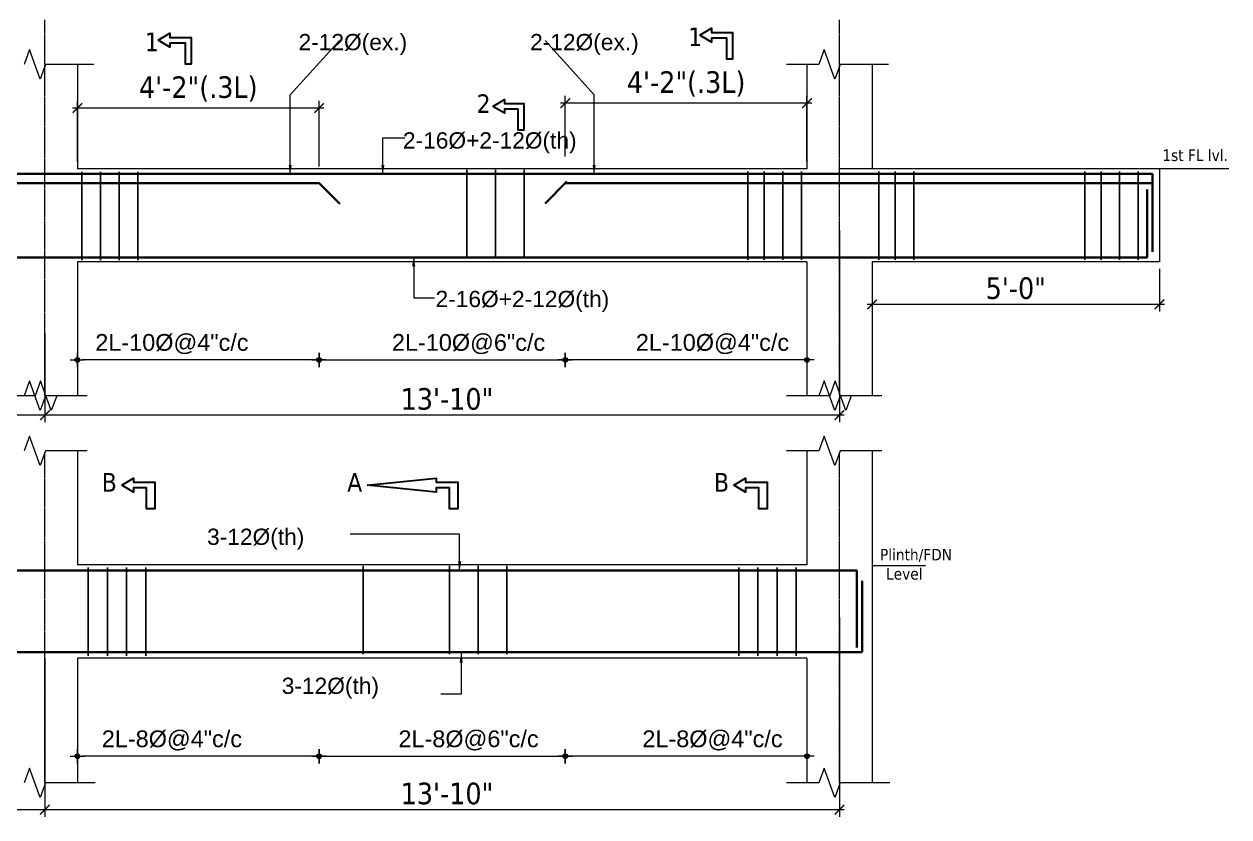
# Model space of a CAD drawing. Header units: inches. Extents: x 130993 to 274375, y -5108 to 103559.
# Drawn here: x 177906 to 178409, y 48058 to 48389 of the extents above; entities that cross this region are included whole.
import ezdxf

# ---------------------------------------------------------------- set-up
doc = ezdxf.new("R2010")
doc.units = ezdxf.units.IN
doc.header["$MEASUREMENT"] = 0
doc.header["$PDMODE"] = 2
doc.header["$PDSIZE"] = -3
doc.linetypes.add('CENTER2', pattern=[1.125, 0.75, -0.125, 0.125, -0.125])
for name, color, linetype, lineweight in [('Cen line', 5, 'CENTER2', 9), ('DIM', 5, 'Continuous', 9), ('DIMENSION', 142, 'Continuous', 20), ('HATCH', 9, 'Continuous', 9), ('LINE', 1, 'Continuous', 15), ('PLAN Stairs', 156, 'Continuous', 25), ('REN-1', 7, 'Continuous', 35), ('TEXT', 181, 'Continuous', 13), ('wall', 1, 'Continuous', 30)]:
    doc.layers.add(name, color=color, linetype=linetype, lineweight=lineweight)
doc.layers.add('STIRRUPS', color=7, linetype='Continuous')
doc.styles.add('Arial', font='arial.ttf', dxfattribs={"width": 0.8, "height": 200})
doc.styles.add('ramon', font='arial.ttf', dxfattribs={"height": 7})
doc.styles.add('TAHOMA', font='tahoma.ttf', dxfattribs={"height": 9})
doc.dimstyles.new('1-4', dxfattribs={"dimscale": 0, "dimtxt": 8, "dimasz": 4, "dimexe": 3, "dimexo": 3, "dimgap": 2, "dimtad": 1, "dimdec": 0, "dimlfac": 0.5, "dimzin": 3, "dimdsep": 46, "dimlunit": 4, "dimtxsty": 'TAHOMA', "dimblk1": 'ARCHTICK', "dimblk2": 'ARCHTICK', "dimsah": 1, "dimcen": 0, "dimdle": 2, "dimclrd": 6, "dimclre": 6, "dimclrt": 7, "dimadec": 0, "dimazin": 0, "dimtfac": 0.333333, "dimtdec": 0, "dimtmove": 1, "dimatfit": 2, "dimfxl": 1, "dimtolj": 1, "dimtzin": 0, "dimlwd": -1, "dimlwe": -1, "dimarcsym": 0})
doc.dimstyles.new('s4', dxfattribs={"dimtxt": 6, "dimasz": 2, "dimexe": 6, "dimexo": 18, "dimgap": 1.9375, "dimtad": 1, "dimdec": 0, "dimlfac": 0.5, "dimzin": 3, "dimdsep": 46, "dimlunit": 4, "dimtxsty": 'ramon', "dimblk": 'dot 2', "dimcen": 0.09375, "dimse1": 1, "dimse2": 1, "dimclrd": 1, "dimclre": 1, "dimclrt": 256, "dimadec": 0, "dimazin": 0, "dimtfac": 0.75, "dimtdec": 0, "dimtix": 1, "dimtmove": 1, "dimatfit": 3, "dimldrblk": 'DOT', "dimfxl": 1, "dimtolj": 1, "dimtzin": 0, "dimlwd": 9, "dimlwe": 9, "dimarcsym": 0})

# ---------------------------------------------------------------- blocks, each defined once
blk = doc.blocks.new('_ArchTick')
at = {"color": 0, "linetype": 'ByBlock', "const_width": 0.15}
blk.add_lwpolyline([(-0.5, -0.5), (0.5, 0.5)], dxfattribs=at)
blk = doc.blocks.new('*D228')
at = {"layer": 'Defpoints', "color": 0}
for p in [(177619.09, 48262.61), (177914.68, 48262.61), (177619.09, 48225.42)]:
    blk.add_point(p, dxfattribs=at)
at = {"layer": 'DIMENSION', "color": 6}
for p, q in [((177619.09, 48259.61), (177619.09, 48222.42)), ((177914.68, 48259.61), (177914.68, 48222.42)), ((177916.68, 48225.42), (177617.09, 48225.42))]:
    blk.add_line(p, q, dxfattribs=at)
at = {"layer": 'DIMENSION', "color": 6, "xscale": 4, "yscale": 4, "zscale": 4, "rotation": 180}
blk.add_blockref('_ArchTick', (177619.09, 48225.42), dxfattribs=at)
at = {"layer": 'DIMENSION', "color": 6, "xscale": 4, "yscale": 4, "zscale": 4}
blk.add_blockref('_ArchTick', (177914.68, 48225.42), dxfattribs=at)
at = {"layer": 'DIMENSION', "color": 7, "insert": (177722.88, 48232.01), "char_height": 9, "attachment_point": 5, "style": 'TAHOMA'}
blk.add_mtext('\\A1;12\'-4"', dxfattribs=at)
blk = doc.blocks.new('*D229')
at = {"layer": 'Defpoints', "color": 0}
for p in [(177914.68, 48126.55), (177619.09, 48097.95), (177619.09, 48060.76)]:
    blk.add_point(p, dxfattribs=at)
at = {"layer": 'DIMENSION', "color": 6}
for p, q in [((177914.68, 48123.55), (177914.68, 48057.76)), ((177619.09, 48094.95), (177619.09, 48057.76)), ((177916.68, 48060.76), (177617.09, 48060.76))]:
    blk.add_line(p, q, dxfattribs=at)
at = {"layer": 'DIMENSION', "color": 6, "xscale": 4, "yscale": 4, "zscale": 4, "rotation": 180}
blk.add_blockref('_ArchTick', (177619.09, 48060.76), dxfattribs=at)
at = {"layer": 'DIMENSION', "color": 6, "xscale": 4, "yscale": 4, "zscale": 4}
blk.add_blockref('_ArchTick', (177914.68, 48060.76), dxfattribs=at)
at = {"layer": 'DIMENSION', "color": 7, "insert": (177722.88, 48067.35), "char_height": 9, "attachment_point": 5, "style": 'TAHOMA'}
blk.add_mtext('\\A1;12\'-4"', dxfattribs=at)
blk = doc.blocks.new('*D248')
at = {"layer": 'Defpoints', "color": 0}
for p in [(177928.26, 48353.52), (177928.26, 48328.23), (178029.1, 48326.12)]:
    blk.add_point(p, dxfattribs=at)
at = {"layer": 'DIM', "color": 6}
for p, q in [((178031.1, 48353.52), (177926.26, 48353.52)), ((177928.26, 48331.23), (177928.26, 48356.52)), ((178029.1, 48329.12), (178029.1, 48356.52))]:
    blk.add_line(p, q, dxfattribs=at)
at = {"layer": 'DIM', "color": 6, "xscale": 4, "yscale": 4, "zscale": 4, "rotation": 180}
blk.add_blockref('_ArchTick', (177928.26, 48353.52), dxfattribs=at)
at = {"layer": 'DIM', "color": 6, "xscale": 4, "yscale": 4, "zscale": 4}
blk.add_blockref('_ArchTick', (178029.1, 48353.52), dxfattribs=at)
at = {"layer": 'DIM', "color": 7, "insert": (177978.68, 48361.47), "char_height": 9, "attachment_point": 5, "style": 'TAHOMA'}
blk.add_mtext('\\A1;4\'-2"(.3L)', dxfattribs=at)
blk = doc.blocks.new('*D249')
at = {"layer": 'Defpoints', "color": 0}
for p in [(178131.85, 48355.63), (178131.85, 48330.33), (178232.69, 48328.23)]:
    blk.add_point(p, dxfattribs=at)
at = {"layer": 'DIM', "color": 6}
for p, q in [((178131.85, 48333.33), (178131.85, 48358.63)), ((178232.69, 48331.23), (178232.69, 48358.63)), ((178234.69, 48355.63), (178129.85, 48355.63))]:
    blk.add_line(p, q, dxfattribs=at)
at = {"layer": 'DIM', "color": 6, "xscale": 4, "yscale": 4, "zscale": 4, "rotation": 180}
blk.add_blockref('_ArchTick', (178131.85, 48355.63), dxfattribs=at)
at = {"layer": 'DIM', "color": 6, "xscale": 4, "yscale": 4, "zscale": 4}
blk.add_blockref('_ArchTick', (178232.69, 48355.63), dxfattribs=at)
at = {"layer": 'DIM', "color": 7, "insert": (178182.27, 48363.58), "char_height": 9, "attachment_point": 5, "style": 'TAHOMA'}
blk.add_mtext('\\A1;4\'-2"(.3L)', dxfattribs=at)
blk = doc.blocks.new('dot1')
at = {"layer": 'HATCH'}
h = blk.add_hatch(color=256, dxfattribs=at)
edge = h.paths.add_edge_path()
edge.add_arc((0, 0), 1, 0, 360)
for p, q in [((3, 0), (-3, 0)), ((0, 3), (0, -3))]:
    blk.add_line(p, q, dxfattribs=at)
blk.add_circle((0, 0), 1, dxfattribs=at)
blk = doc.blocks.new('dot 2')
at = {"layer": 'HATCH', "xscale": 0.5, "yscale": 0.5, "zscale": 0.5}
blk.add_blockref('dot1', (0, 0), dxfattribs=at)
blk = doc.blocks.new('*D250')
at = {"layer": 'Defpoints', "color": 0}
for p in [(178131.85, 48160.71), (178232.69, 48124.02), (178131.85, 48083.05)]:
    blk.add_point(p, dxfattribs=at)
at = {"layer": 'PLAN Stairs', "color": 1, "lineweight": 9}
blk.add_line((178230.69, 48083.05), (178133.85, 48083.05), dxfattribs=at)
at = {"layer": 'PLAN Stairs', "color": 1, "lineweight": 9, "xscale": 2, "yscale": 2, "zscale": 2, "rotation": 180}
blk.add_blockref('dot 2', (178131.85, 48083.05), dxfattribs=at)
at = {"layer": 'PLAN Stairs', "color": 1, "lineweight": 9, "xscale": 2, "yscale": 2, "zscale": 2}
blk.add_blockref('dot 2', (178232.69, 48083.05), dxfattribs=at)
at = {"layer": 'PLAN Stairs', "insert": (178193.27, 48089.65), "char_height": 7, "attachment_point": 5, "style": 'ramon'}
blk.add_mtext('\\A1;2L-8%%C@4"c/c', dxfattribs=at)
blk = doc.blocks.new('_Dot')
at = {"color": 0, "linetype": 'ByBlock', "lineweight": -2}
blk.add_line((-0.5, 0), (-1, 0), dxfattribs=at)
at = {"color": 0, "linetype": 'ByBlock', "const_width": 0.5}
blk.add_lwpolyline([(-0.25, 0, 1), (0.25, 0, 1)], format="xyb", close=True, dxfattribs=at)
blk = doc.blocks.new('*D251')
at = {"layer": 'Defpoints', "color": 0}
for p in [(178029.1, 48160.71), (178131.85, 48160.71), (178131.85, 48083.05)]:
    blk.add_point(p, dxfattribs=at)
at = {"layer": 'PLAN Stairs', "color": 1, "lineweight": 9}
blk.add_line((178031.1, 48083.05), (178129.85, 48083.05), dxfattribs=at)
at = {"layer": 'PLAN Stairs', "color": 1, "lineweight": 9, "xscale": 2, "yscale": 2, "zscale": 2, "rotation": 180}
blk.add_blockref('dot 2', (178029.1, 48083.05), dxfattribs=at)
at = {"layer": 'PLAN Stairs', "color": 1, "lineweight": 9, "xscale": 2, "yscale": 2, "zscale": 2}
blk.add_blockref('dot 2', (178131.85, 48083.05), dxfattribs=at)
at = {"layer": 'PLAN Stairs', "insert": (178091.47, 48089.65), "char_height": 7, "attachment_point": 5, "style": 'ramon'}
blk.add_mtext('\\A1;2L-8%%C@6"c/c', dxfattribs=at)
blk = doc.blocks.new('*D252')
at = {"layer": 'Defpoints', "color": 0}
for p in [(177928.26, 48162.82), (178029.1, 48160.71), (177928.26, 48083.05)]:
    blk.add_point(p, dxfattribs=at)
at = {"layer": 'PLAN Stairs', "color": 1, "lineweight": 9}
blk.add_line((178027.1, 48083.05), (177930.26, 48083.05), dxfattribs=at)
at = {"layer": 'PLAN Stairs', "color": 1, "lineweight": 9, "xscale": 2, "yscale": 2, "zscale": 2, "rotation": 180}
blk.add_blockref('dot 2', (177928.26, 48083.05), dxfattribs=at)
at = {"layer": 'PLAN Stairs', "color": 1, "lineweight": 9, "xscale": 2, "yscale": 2, "zscale": 2}
blk.add_blockref('dot 2', (178029.1, 48083.05), dxfattribs=at)
at = {"layer": 'PLAN Stairs', "insert": (177967.68, 48089.65), "char_height": 7, "attachment_point": 5, "style": 'ramon'}
blk.add_mtext('\\A1;2L-8%%C@4"c/c', dxfattribs=at)
blk = doc.blocks.new('*D253')
at = {"layer": 'Defpoints', "color": 0}
for p in [(178131.85, 48326.12), (178232.69, 48289.43), (178131.85, 48248.46)]:
    blk.add_point(p, dxfattribs=at)
at = {"layer": 'PLAN Stairs', "color": 1, "lineweight": 9}
blk.add_line((178230.69, 48248.46), (178133.85, 48248.46), dxfattribs=at)
at = {"layer": 'PLAN Stairs', "color": 1, "lineweight": 9, "xscale": 2, "yscale": 2, "zscale": 2, "rotation": 180}
blk.add_blockref('dot 2', (178131.85, 48248.46), dxfattribs=at)
at = {"layer": 'PLAN Stairs', "color": 1, "lineweight": 9, "xscale": 2, "yscale": 2, "zscale": 2}
blk.add_blockref('dot 2', (178232.69, 48248.46), dxfattribs=at)
at = {"layer": 'PLAN Stairs', "insert": (178193.27, 48255.06), "char_height": 7, "attachment_point": 5, "style": 'ramon'}
blk.add_mtext('\\A1;{\\fArial Baltic|b0|i0|c186|p34;2L-}10{\\fArial Baltic|b0|i0|c186|p34;%%C@4"c/c}', dxfattribs=at)
blk = doc.blocks.new('*D254')
at = {"layer": 'Defpoints', "color": 0}
for p in [(178029.1, 48326.12), (178131.85, 48326.12), (178131.85, 48248.46)]:
    blk.add_point(p, dxfattribs=at)
at = {"layer": 'PLAN Stairs', "color": 1, "lineweight": 9}
blk.add_line((178031.1, 48248.46), (178129.85, 48248.46), dxfattribs=at)
at = {"layer": 'PLAN Stairs', "color": 1, "lineweight": 9, "xscale": 2, "yscale": 2, "zscale": 2, "rotation": 180}
blk.add_blockref('dot 2', (178029.1, 48248.46), dxfattribs=at)
at = {"layer": 'PLAN Stairs', "color": 1, "lineweight": 9, "xscale": 2, "yscale": 2, "zscale": 2}
blk.add_blockref('dot 2', (178131.85, 48248.46), dxfattribs=at)
at = {"layer": 'PLAN Stairs', "insert": (178091.47, 48255.06), "char_height": 7, "attachment_point": 5, "style": 'ramon'}
blk.add_mtext('\\A1;{\\fArial Baltic|b0|i0|c186|p34;2L-}10{\\fArial Baltic|b0|i0|c186|p34;%%C@6"c/c}', dxfattribs=at)
blk = doc.blocks.new('*D255')
at = {"layer": 'Defpoints', "color": 0}
for p in [(177928.26, 48328.23), (178029.1, 48326.12), (177928.26, 48248.46)]:
    blk.add_point(p, dxfattribs=at)
at = {"layer": 'PLAN Stairs', "color": 1, "lineweight": 9}
blk.add_line((178027.1, 48248.46), (177930.26, 48248.46), dxfattribs=at)
at = {"layer": 'PLAN Stairs', "color": 1, "lineweight": 9, "xscale": 2, "yscale": 2, "zscale": 2, "rotation": 180}
blk.add_blockref('dot 2', (177928.26, 48248.46), dxfattribs=at)
at = {"layer": 'PLAN Stairs', "color": 1, "lineweight": 9, "xscale": 2, "yscale": 2, "zscale": 2}
blk.add_blockref('dot 2', (178029.1, 48248.46), dxfattribs=at)
at = {"layer": 'PLAN Stairs', "insert": (177967.68, 48255.06), "char_height": 7, "attachment_point": 5, "style": 'ramon'}
blk.add_mtext('\\A1;{\\fArial Baltic|b0|i0|c186|p34;2L-}10{\\fArial Baltic|b0|i0|c186|p34;%%C@4"c/c}', dxfattribs=at)
blk = doc.blocks.new('*D256')
at = {"layer": 'Defpoints', "color": 0}
for p in [(178246.27, 48143.92), (177914.68, 48097.99), (177914.68, 48060.76)]:
    blk.add_point(p, dxfattribs=at)
at = {"layer": 'DIMENSION', "color": 6}
for p, q in [((178246.27, 48140.92), (178246.27, 48057.76)), ((177914.68, 48094.99), (177914.68, 48057.76)), ((178248.27, 48060.76), (177912.68, 48060.76))]:
    blk.add_line(p, q, dxfattribs=at)
at = {"layer": 'DIMENSION', "color": 6, "xscale": 4, "yscale": 4, "zscale": 4, "rotation": 180}
blk.add_blockref('_ArchTick', (177914.68, 48060.76), dxfattribs=at)
at = {"layer": 'DIMENSION', "color": 6, "xscale": 4, "yscale": 4, "zscale": 4}
blk.add_blockref('_ArchTick', (178246.27, 48060.76), dxfattribs=at)
at = {"layer": 'DIMENSION', "color": 7, "insert": (178082.47, 48067.45), "char_height": 9, "attachment_point": 5, "style": 'TAHOMA'}
blk.add_mtext('\\A1;13\'-10"', dxfattribs=at)
blk = doc.blocks.new('*D257')
at = {"layer": 'Defpoints', "color": 0}
for p in [(178246.27, 48305.44), (177914.68, 48259.51), (177914.68, 48225.42)]:
    blk.add_point(p, dxfattribs=at)
at = {"layer": 'DIMENSION', "color": 6}
for p, q in [((178246.27, 48302.44), (178246.27, 48222.42)), ((177914.68, 48256.51), (177914.68, 48222.42)), ((178248.27, 48225.42), (177912.68, 48225.42))]:
    blk.add_line(p, q, dxfattribs=at)
at = {"layer": 'DIMENSION', "color": 6, "xscale": 4, "yscale": 4, "zscale": 4, "rotation": 180}
blk.add_blockref('_ArchTick', (177914.68, 48225.42), dxfattribs=at)
at = {"layer": 'DIMENSION', "color": 6, "xscale": 4, "yscale": 4, "zscale": 4}
blk.add_blockref('_ArchTick', (178246.27, 48225.42), dxfattribs=at)
at = {"layer": 'DIMENSION', "color": 7, "insert": (178082.47, 48232.11), "char_height": 9, "attachment_point": 5, "style": 'TAHOMA'}
blk.add_mtext('\\A1;13\'-10"', dxfattribs=at)
blk = doc.blocks.new('*D1005')
at = {"layer": 'Defpoints', "color": 0}
for p in [(178259.85, 48289.43), (178379.85, 48289.43), (178259.85, 48271.63)]:
    blk.add_point(p, dxfattribs=at)
at = {"layer": 'DIMENSION', "color": 6}
for p, q in [((178259.85, 48286.43), (178259.85, 48268.63)), ((178379.85, 48286.43), (178379.85, 48268.63)), ((178381.85, 48271.63), (178257.85, 48271.63))]:
    blk.add_line(p, q, dxfattribs=at)
at = {"layer": 'DIMENSION', "color": 6, "xscale": 4, "yscale": 4, "zscale": 4, "rotation": 180}
blk.add_blockref('_ArchTick', (178259.85, 48271.63), dxfattribs=at)
at = {"layer": 'DIMENSION', "color": 6, "xscale": 4, "yscale": 4, "zscale": 4}
blk.add_blockref('_ArchTick', (178379.85, 48271.63), dxfattribs=at)
at = {"layer": 'DIMENSION', "color": 7, "insert": (178319.85, 48278.32), "char_height": 9, "attachment_point": 5, "style": 'TAHOMA'}
blk.add_mtext('\\A1;5\'-0"', dxfattribs=at)

msp = doc.modelspace()

# ---------------------------------------------------------------- linework, layer by layer
at = {"layer": 'Cen line'}
for p, q in [((177914.68, 48233.69), (177914.68, 48390.37)), ((178246.27, 48233.69), (178246.27, 48390.37)), ((177914.68, 48072.17), (177914.68, 48209.68)), ((177914.68, 48072.17), (177914.68, 48209.68)), ((178246.27, 48072.17), (178246.27, 48209.68)), ((178246.27, 48072.17), (178246.27, 48209.68))]:
    msp.add_line(p, q, dxfattribs=at)
at = {"layer": 'DIMENSION'}
msp.add_line((178259.85, 48162.67), (178282.11, 48162.67), dxfattribs=at)
at = {"layer": 'HATCH'}
for p, q in [((177908.24, 48377.97), (177905.99, 48371.8)), ((177908.24, 48377.97), (177905.99, 48371.8)), ((177912.73, 48365.63), (177908.24, 48377.97)), ((177912.73, 48365.63), (177908.24, 48377.97)), ((178239.83, 48377.97), (178237.59, 48371.8)), ((178239.83, 48377.97), (178237.59, 48371.8)), ((178244.32, 48365.63), (178239.83, 48377.97)), ((178244.32, 48365.63), (178239.83, 48377.97)), ((177914.98, 48371.8), (177912.73, 48365.63)), ((177914.98, 48371.8), (177912.73, 48365.63)), ((178246.57, 48371.8), (178244.32, 48365.63)), ((178246.57, 48371.8), (178244.32, 48365.63)), ((177908.24, 48239.66), (177905.99, 48233.49)), ((177912.73, 48227.32), (177908.24, 48239.66)), ((177912.87, 48239.66), (177910.62, 48233.49)), ((177917.36, 48227.32), (177912.87, 48239.66)), ((178239.83, 48239.66), (178237.59, 48233.49)), ((178244.32, 48227.32), (178239.83, 48239.66)), ((178244.46, 48239.66), (178242.21, 48233.49)), ((178248.95, 48227.32), (178244.46, 48239.66)), ((177914.98, 48233.49), (177912.73, 48227.32)), ((177919.61, 48233.49), (177917.36, 48227.32)), ((178246.57, 48233.49), (178244.32, 48227.32)), ((178251.2, 48233.49), (178248.95, 48227.32)), ((177908.24, 48216.67), (177905.99, 48210.5)), ((177908.24, 48216.67), (177905.99, 48210.5)), ((177912.73, 48204.33), (177908.24, 48216.67)), ((177912.73, 48204.33), (177908.24, 48216.67)), ((178239.83, 48216.67), (178237.59, 48210.5)), ((178239.83, 48216.67), (178237.59, 48210.5)), ((178244.32, 48204.33), (178239.83, 48216.67)), ((178244.32, 48204.33), (178239.83, 48216.67)), ((177914.98, 48210.5), (177912.73, 48204.33)), ((177914.98, 48210.5), (177912.73, 48204.33)), ((178246.57, 48210.5), (178244.32, 48204.33)), ((178246.57, 48210.5), (178244.32, 48204.33)), ((177908.24, 48078.14), (177905.99, 48071.97)), ((177908.24, 48078.14), (177905.99, 48071.97)), ((177912.73, 48065.79), (177908.24, 48078.14)), ((177912.73, 48065.79), (177908.24, 48078.14)), ((178239.83, 48078.14), (178237.59, 48071.97)), ((178239.83, 48078.14), (178237.59, 48071.97)), ((178244.32, 48065.79), (178239.83, 48078.14)), ((178244.32, 48065.79), (178239.83, 48078.14)), ((177914.98, 48071.97), (177912.73, 48065.79)), ((177914.98, 48071.97), (177912.73, 48065.79)), ((178246.57, 48071.97), (178244.32, 48065.79)), ((178246.57, 48071.97), (178244.32, 48065.79))]:
    msp.add_line(p, q, dxfattribs=at)
at = {"layer": 'HATCH', "linetype": 'Continuous'}
for points in [[(177932.33, 48371.8), (177914.98, 48371.8)], [(177935.16, 48371.8), (177914.98, 48371.8)], [(178237.59, 48371.8), (178224.09, 48371.8)], [(178237.59, 48371.8), (178224.09, 48371.8)], [(178263.93, 48371.8), (178246.57, 48371.8)], [(178266.75, 48371.8), (178246.57, 48371.8)], [(177910.62, 48233.49), (177897.13, 48233.49)], [(177932.33, 48233.49), (177914.98, 48233.49)], [(177931.14, 48233.49), (177919.61, 48233.49)], [(178237.59, 48233.49), (178224.09, 48233.49)], [(178242.21, 48233.49), (178228.72, 48233.49)], [(178263.93, 48233.49), (178246.57, 48233.49)], [(178262.74, 48233.49), (178251.2, 48233.49)], [(177932.33, 48210.5), (177914.98, 48210.5)], [(178237.59, 48210.5), (178224.09, 48210.5)], [(178237.59, 48210.5), (178224.09, 48210.5)], [(178263.93, 48210.5), (178246.57, 48210.5)], [(177932.33, 48071.97), (177914.98, 48071.97)], [(177935.64, 48071.97), (177914.98, 48071.97)], [(178237.59, 48071.97), (178224.09, 48071.97)], [(178237.59, 48071.97), (178224.09, 48071.97)], [(178263.93, 48071.97), (178246.57, 48071.97)], [(178267.23, 48071.97), (178246.57, 48071.97)]]:
    msp.add_lwpolyline(points, dxfattribs=at)
at = {"layer": 'LINE'}
for p, q in [((177928.26, 48371.8), (177928.26, 48328.23)), ((177928.26, 48371.8), (177928.26, 48328.23)), ((177928.26, 48371.8), (177928.26, 48328.23)), ((177928.26, 48371.8), (177928.26, 48328.23)), ((178232.69, 48371.8), (178232.69, 48328.23)), ((178232.69, 48371.8), (178232.69, 48328.23)), ((178259.85, 48371.8), (178259.85, 48328.23)), ((178259.85, 48371.8), (178259.85, 48328.23)), ((177928.26, 48328.23), (177928.26, 48328.23)), ((178232.69, 48328.23), (177928.26, 48328.23)), ((178379.85, 48328.23), (178246.27, 48328.23)), ((178259.85, 48328.23), (178259.85, 48328.23)), ((178408.78, 48328.23), (178379.85, 48328.23)), ((178408.78, 48328.23), (178379.85, 48328.23)), ((178379.85, 48328.23), (178379.85, 48289.43)), ((178379.85, 48328.23), (178379.85, 48289.43)), ((177928.26, 48289.43), (177928.26, 48233.49)), ((177928.26, 48289.43), (177928.26, 48233.49)), ((178232.69, 48289.43), (177928.26, 48289.43)), ((177928.26, 48289.43), (177928.26, 48233.49)), ((177928.26, 48289.18), (177928.26, 48233.49)), ((177928.26, 48289.18), (177928.26, 48289.18)), ((178232.69, 48289.43), (178232.69, 48233.49)), ((178232.69, 48289.43), (178232.69, 48233.49)), ((178259.85, 48289.43), (178259.85, 48233.49)), ((178379.85, 48289.43), (178259.85, 48289.43)), ((178259.85, 48289.18), (178259.85, 48233.49)), ((178259.85, 48289.18), (178259.85, 48289.18)), ((177928.26, 48210.5), (177928.26, 48162.89)), ((177928.26, 48210.5), (177928.26, 48162.89)), ((177928.26, 48210.5), (177928.26, 48162.89)), ((178232.69, 48210.5), (178232.69, 48162.89)), ((178232.69, 48210.5), (178232.69, 48162.89)), ((178259.85, 48210.5), (178259.85, 48162.89)), ((178259.85, 48210.5), (178259.85, 48071.97)), ((178232.69, 48162.89), (177928.26, 48162.89)), ((177914.68, 48124.02), (177914.68, 48071.97)), ((177928.26, 48124.02), (177928.26, 48071.97)), ((177928.26, 48124.02), (177928.26, 48071.97)), ((177928.26, 48124.02), (177928.26, 48071.97)), ((178232.69, 48124.02), (177928.26, 48124.02)), ((178232.69, 48124.02), (178202.62, 48124.02)), ((178232.69, 48124.02), (178232.69, 48071.97)), ((178232.69, 48124.02), (178232.69, 48071.97)), ((178259.85, 48124.02), (178259.85, 48071.97))]:
    msp.add_line(p, q, dxfattribs=at)
at = {"layer": 'REN-1'}
for p, q in [((177608.49, 48326.12), (178246.27, 48326.12)), ((178123.38, 48313.77), (178132.49, 48322.88)), ((178246.27, 48326.12), (178376.87, 48326.12)), ((178376.87, 48326.12), (178376.87, 48293.51)), ((177816.26, 48322.24), (178029.1, 48322.24)), ((178037.78, 48313.65), (178029.1, 48322.24)), ((178131.85, 48322.24), (178246.27, 48322.24)), ((178246.27, 48322.24), (178376.87, 48322.24)), ((178374.6, 48319.59), (178374.6, 48291.21)), ((178246.27, 48291.2), (177610.76, 48291.21)), ((178374.6, 48291.21), (178246.27, 48291.21)), ((177608.49, 48160.65), (178253.52, 48160.65)), ((178253.52, 48160.65), (178253.52, 48128.45)), ((178255.79, 48156.2), (178255.79, 48126.54)), ((178255.79, 48126.54), (177610.76, 48126.55))]:
    msp.add_line(p, q, dxfattribs=at)
at = {"layer": 'STIRRUPS'}
for p, q in [((178090.71, 48327.73), (178090.71, 48290.86)), ((178102.71, 48327.73), (178102.71, 48290.86)), ((178114.71, 48327.73), (178114.71, 48290.86)), ((177930.14, 48326.97), (177930.14, 48290.11)), ((177937.9, 48326.97), (177937.9, 48290.11)), ((177945.66, 48326.97), (177945.66, 48290.11)), ((177953.42, 48326.97), (177953.42, 48290.11)), ((178208.05, 48327.05), (178208.05, 48290.18)), ((178214.84, 48327.05), (178214.84, 48290.18)), ((178222.6, 48327.05), (178222.6, 48290.18)), ((178230.36, 48327.05), (178230.36, 48290.18)), ((178262.71, 48327.05), (178262.71, 48290.18)), ((178269.5, 48327.05), (178269.5, 48290.18)), ((178277.26, 48327.05), (178277.26, 48290.18)), ((178348.64, 48327.05), (178348.64, 48290.18)), ((178355.43, 48327.05), (178355.43, 48290.18)), ((178363.19, 48327.05), (178363.19, 48290.18)), ((178370.95, 48327.05), (178370.95, 48290.18)), ((177932.74, 48161.84), (177932.74, 48124.97)), ((177940.74, 48161.84), (177940.74, 48124.97)), ((177948.74, 48161.84), (177948.74, 48124.97)), ((177956.74, 48161.84), (177956.74, 48124.97)), ((178047.48, 48162.58), (178047.48, 48125.72)), ((178083.48, 48162.58), (178083.48, 48125.72)), ((178095.48, 48162.58), (178095.48, 48125.72)), ((178107.48, 48162.58), (178107.48, 48125.72)), ((178204.21, 48161.84), (178204.21, 48124.97)), ((178212.21, 48161.84), (178212.21, 48124.97)), ((178220.21, 48161.84), (178220.21, 48124.97)), ((178228.21, 48161.84), (178228.21, 48124.97))]:
    msp.add_line(p, q, dxfattribs=at)
at = {"layer": 'wall'}
for points in [[(177962, 48381.85), (177966.86, 48384.74), (177966.86, 48383.01), (177975.7, 48383.01), (177975.7, 48371.9), (177973.38, 48371.9), (177973.38, 48380.68), (177966.86, 48380.68), (177966.86, 48378.95)], [(178187.93, 48383.95), (178192.8, 48386.84), (178192.8, 48385.12), (178201.64, 48385.12), (178201.64, 48374.01), (178199.31, 48374.01), (178199.31, 48382.79), (178192.8, 48382.79), (178192.8, 48381.06)], [(178101.62, 48354.25), (178106.48, 48357.14), (178106.48, 48355.41), (178114.53, 48355.41), (178114.53, 48344.31), (178112.21, 48344.31), (178112.21, 48353.09), (178106.48, 48353.09), (178106.48, 48351.36)], [(177946.73, 48196.23), (177951.59, 48199.12), (177951.59, 48197.39), (177960.58, 48197.39), (177960.58, 48186.28), (177957.05, 48186.28), (177957.05, 48195.06), (177951.59, 48195.06), (177951.59, 48193.33)], [(178049.16, 48196.23), (178078.02, 48199.12), (178078.02, 48197.39), (178087.02, 48197.39), (178087.02, 48186.28), (178083.49, 48186.28), (178083.49, 48195.06), (178078.02, 48195.06), (178078.02, 48193.33)], [(178202.23, 48196.23), (178207.09, 48199.12), (178207.09, 48197.39), (178216.08, 48197.39), (178216.08, 48186.28), (178212.55, 48186.28), (178212.55, 48195.06), (178207.09, 48195.06), (178207.09, 48193.33)]]:
    msp.add_lwpolyline(points, close=True, dxfattribs=at)

# ---------------------------------------------------------------- texts
at = {"layer": 'DIMENSION', "style": 'TAHOMA'}
for s, p in [('1', (177956.37, 48377.29)), ('1', (178183.11, 48379.4)), ('2', (178094.84, 48351.52)), ('B', (177938.4, 48193.49)), ('A', (178040.83, 48193.49)), ('B', (178193.9, 48193.49))]:
    msp.add_text(s, height=7.76, dxfattribs=at).set_placement(p)
at = {"layer": 'TEXT'}
for s, height, style, p in [('2-12%%C(ex.)', 6.79, 'Arial', (178020.53, 48377.69)), ('2-12%%C(ex.)', 6.79, 'Arial', (178117.15, 48377.69)), ('2-16%%C+2-12%%C(th)', 6.79, 'Arial', (178064.08, 48336.67)), ('1st FL lvl.', 4.85, 'TAHOMA', (178381.01, 48331.43)), ('2-16%%C+2-12%%C(th)', 6.79, 'Arial', (178077.7, 48270.49)), ('3-12%%C(th)', 6.79, 'Arial', (177982.36, 48171.26)), ('Plinth/FDN', 4.85, 'TAHOMA', (178263.18, 48164.76)), (' Level', 4.85, 'TAHOMA', (178263.9, 48156.77)), ('3-12%%C(th)', 6.79, 'Arial', (178013.52, 48109.08))]:
    msp.add_text(s, height=height, dxfattribs=dict(at, style=style)).set_placement(p)

# ---------------------------------------------------------------- dimensions: what is measured, and where the dimension line sits
at = {"layer": 'DIM'}
for base, p1, p2, picture, middle in [((178131.85, 48355.63), (178232.69, 48328.23), (178131.85, 48330.33), '*D249', (178182.27, 48355.63)), ((177928.26, 48353.52), (178029.1, 48326.12), (177928.26, 48328.23), '*D248', (177978.68, 48353.52))]:
    dim = msp.add_linear_dim(base=base, p1=p1, p2=p2, angle=180, text='<>(.3L)', dimstyle='1-4', override={"dimscale": 1}, dxfattribs=at)
    dim.commit()
    dim.dimension.update_dxf_attribs({"geometry": picture, "text_midpoint": middle, "dimtype": 160})
at = {"layer": 'DIMENSION'}
for base, p1, p2, picture, middle in [((177914.68, 48225.42), (178246.27, 48305.44), (177914.68, 48259.51), '*D257', (178082.47, 48225.42)), ((177619.09, 48225.42), (177914.68, 48262.61), (177619.09, 48262.61), '*D228', (177722.88, 48225.42)), ((177914.68, 48060.76), (178246.27, 48143.92), (177914.68, 48097.99), '*D256', (178082.47, 48060.76)), ((177619.09, 48060.76), (177914.68, 48126.55), (177619.09, 48097.95), '*D229', (177722.88, 48060.76))]:
    dim = msp.add_linear_dim(base=base, p1=p1, p2=p2, angle=180, dimstyle='1-4', override={"dimscale": 1}, dxfattribs=at)
    dim.commit()
    dim.dimension.update_dxf_attribs({"geometry": picture, "text_midpoint": middle, "dimtype": 160})
dim = msp.add_linear_dim(base=(178259.85, 48271.63), p1=(178379.85, 48289.43), p2=(178259.85, 48289.43), dimstyle='1-4', override={"dimscale": 1}, dxfattribs=at)
dim.commit()
dim.dimension.update_dxf_attribs({"geometry": '*D1005', "text_midpoint": (178319.85, 48278.32)})
at = {"layer": 'PLAN Stairs'}
for base, p1, p2, text, picture, middle in [((177928.26, 48248.46), (178029.1, 48326.12), (177928.26, 48328.23), '{\\fArial Baltic|b0|i0|c186|p34;2L-}10{\\fArial Baltic|b0|i0|c186|p34;%%C@4"c/c}', '*D255', (177967.68, 48248.46)), ((178131.85, 48248.46), (178029.1, 48326.12), (178131.85, 48326.12), '{\\fArial Baltic|b0|i0|c186|p34;2L-}10{\\fArial Baltic|b0|i0|c186|p34;%%C@6"c/c}', '*D254', (178091.47, 48248.46)), ((178131.85, 48248.46), (178232.69, 48289.43), (178131.85, 48326.12), '{\\fArial Baltic|b0|i0|c186|p34;2L-}10{\\fArial Baltic|b0|i0|c186|p34;%%C@4"c/c}', '*D253', (178193.27, 48248.46)), ((177928.26, 48083.05), (178029.1, 48160.71), (177928.26, 48162.82), '2L-8%%C@4"c/c', '*D252', (177967.68, 48083.05)), ((178131.85, 48083.05), (178029.1, 48160.71), (178131.85, 48160.71), '2L-8%%C@6"c/c', '*D251', (178091.47, 48083.05)), ((178131.85, 48083.05), (178232.69, 48124.02), (178131.85, 48160.71), '2L-8%%C@4"c/c', '*D250', (178193.27, 48083.05))]:
    dim = msp.add_linear_dim(base=base, p1=p1, p2=p2, angle=180, text=text, dimstyle='s4', dxfattribs=at)
    dim.commit()
    dim.dimension.update_dxf_attribs({"geometry": picture, "text_midpoint": middle, "dimtype": 160})

# ---------------------------------------------------------------- leaders
at = {"layer": 'DIM'}
for points in [[(178017.05, 48325.83), (178017.05, 48359.14), (178037.56, 48381.71)], [(178143.89, 48325.83), (178143.89, 48359.14), (178123.38, 48381.71)], [(178055.69, 48325.8), (178055.69, 48341.16), (178064.87, 48341.16)], [(178068.57, 48291.57), (178068.57, 48274.4), (178077.27, 48274.4)], [(178087.75, 48160.39), (178087.75, 48175.76), (178042.12, 48175.76)], [(178088.41, 48126.16), (178088.41, 48109), (178079.94, 48109)]]:
    msp.add_leader(points, dimstyle='1-4', override={"dimscale": 1, "dimtad": 0, "dimfxl": 3}, dxfattribs=at)

doc.saveas('drawing.dxf')
